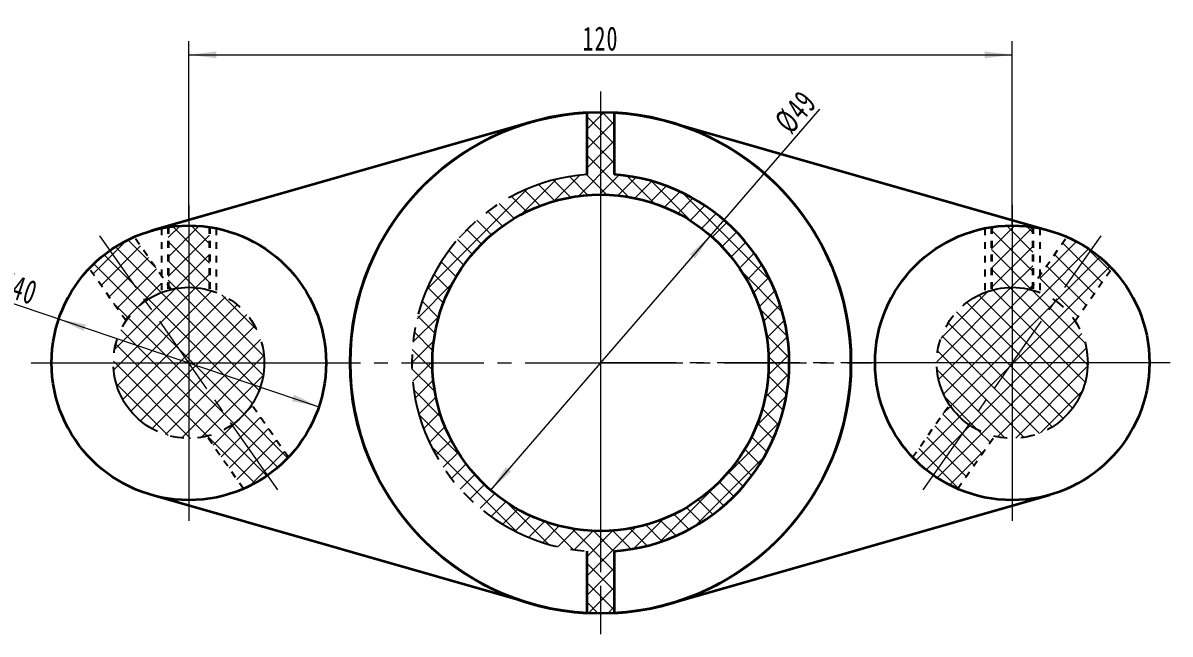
# Model space of a CAD drawing. Header units: millimetres. Extents: x -275 to 145, y -116 to 181.
# Drawn here: x -182.1 to -14.9, y -15 to 74 of the extents above; entities that cross this region are included whole.
import ezdxf

# ---------------------------------------------------------------- set-up
doc = ezdxf.new("R2010")
doc.units = ezdxf.units.MM
for name, pattern in [('双点画线', [22, 12, -2, 2, -2, 2, -2]), ('点画线', [18, 12, -2, 2, -2]), ('虚线', [2, 1, -1])]:
    doc.linetypes.add(name, pattern=pattern)
doc.layers.get('0').update_dxf_attribs({"lineweight": 35})
for name, color, linetype, lineweight in [('中心线层', 1, '点画线', 18), ('剖面线层', 4, 'Continuous', 18), ('尺寸线层', 3, 'Continuous', 18), ('粗实线层', 7, 'Continuous', 35)]:
    doc.layers.add(name, color=color, linetype=linetype, lineweight=lineweight)
doc.styles.add('标准', font='', dxfattribs={"width": 0.667})
doc.styles.get('标准').set_extended_font_data('宋体')
doc.dimstyles.new('标准', dxfattribs={"dimtxt": 3.5, "dimasz": 4, "dimexe": 2, "dimexo": 0, "dimtad": 1, "dimdsep": 46, "dimtxsty": '标准', "dimblk": '_CAXARROW', "dimcen": 0, "dimdle": 6, "dimazin": 2, "dimtfac": 0.7071067811865475, "dimtdec": 3, "dimtmove": 2, "dimatfit": 3, "dimfxl": 0, "dimfrac": 2, "dimtolj": 1, "dimtzin": 0, "dimarcsym": 0})
pattern_1 = [(135, (0, 0), (-1.414213562373095, -1.414213562373095), [])]
pattern_2 = [(45, (0, 0), (-1.414213562373095, 1.414213562373095), [])]

# ---------------------------------------------------------------- blocks, each defined once
blk = doc.blocks.new('*X6')
at = {"layer": '尺寸线层', "linetype": 'Continuous'}
for points in [[(-157.9426997933086, 69.32137594180043), (-153.9426997933086, 69.82137594180043), (-153.9426997933086, 68.82137594180043)], [(-37.94269979330852, 69.32137594180043), (-41.94269979330852, 69.82137594180043), (-41.94269979330852, 68.82137594180043)]]:
    blk.add_hatch(color=0, dxfattribs=at).paths.add_polyline_path(points, flags=0)
at = {"layer": '尺寸线层', "color": 0, "linetype": 'Continuous'}
for p, q in [((-157.9426997933086, 45.26153128277053), (-157.9426997933086, 71.32137594180043)), ((-37.94269979330852, 44.45950923585175), (-37.94269979330852, 71.32137594180043)), ((-157.9426997933086, 69.32137594180043), (-37.94269979330852, 69.32137594180043))]:
    blk.add_line(p, q, dxfattribs=at)
at = {"layer": '尺寸线层', "color": 0, "insert": (-97.94269929330855, 71.66720927513376), "char_height": 3.5, "width": 9.535135555555541, "attachment_point": 5, "line_spacing_factor": 1.150569886022795, "style": '标准'}
blk.add_mtext('\\T1.1;120', dxfattribs=at)
blk = doc.blocks.new('_CAXARROW')
blk.add_hatch(color=0).paths.add_polyline_path([(0, 0), (-1, 0.125), (-1, -0.125)], flags=0)
blk = doc.blocks.new('*X7')
at = {"layer": '尺寸线层', "linetype": 'Continuous'}
for points in [[(-176.8963324148299, 30.84385027063373), (-172.9459973646561, 30.04082287921537), (-173.2652144163952, 29.0931412481393)], [(-138.9890671717872, 18.07516820106981), (-142.6201851702219, 19.82587722356423), (-142.939402221961, 18.87819559248816)]]:
    blk.add_hatch(color=0, dxfattribs=at).paths.add_polyline_path(points, flags=0)
at = {"layer": '尺寸线层', "color": 0, "linetype": 'Continuous'}
blk.add_line((-186.2518431521015, 33.99516022234637), (-138.9890671717872, 18.07516820106981), dxfattribs=at)
at = {"layer": '尺寸线层', "color": 0, "insert": (-183.0964540964252, 35.40763810309904), "char_height": 3.5, "width": 10.15766888888889, "attachment_point": 5, "rotation": 341.38441789162346, "line_spacing_factor": 1.150569886022795, "style": '标准'}
blk.add_mtext('\\T1.1;%%C40', dxfattribs=at)
blk = doc.blocks.new('*X12')
at = {"layer": '尺寸线层', "linetype": 'Continuous'}
for points in [[(-81.92466606438467, 42.99791789083214), (-84.16152037410735, 39.64434027922465), (-84.91819011512696, 40.29813757428277)], [(-113.9607335222327, 5.921100580871361), (-110.9672094714904, 8.620880897420726), (-111.72387921251, 9.274678192478852)]]:
    blk.add_hatch(color=0, dxfattribs=at).paths.add_polyline_path(points, flags=0)
at = {"layer": '尺寸线层', "color": 0, "linetype": 'Continuous'}
blk.add_line((-66.03662009707581, 61.3858857185706), (-113.9607335222327, 5.921100580871361), dxfattribs=at)
at = {"layer": '尺寸线层', "color": 0, "insert": (-69.46766561494913, 61.00299182776597), "char_height": 3.5, "width": 10.13173, "attachment_point": 5, "rotation": 49.17148271139072, "line_spacing_factor": 1.150569886022795, "style": '标准'}
blk.add_mtext('\\T1.1;%%C49', dxfattribs=at)

msp = doc.modelspace()

# ---------------------------------------------------------------- hatches: boundary and pattern name
at = {"layer": '剖面线层'}
h = msp.add_hatch(dxfattribs=at)
h.set_pattern_fill('无图案', color=2, scale=2, angle=135, style=0, pattern_type=0)
h.set_pattern_definition(pattern_1)
edge = h.paths.add_edge_path(flags=0)
edge.add_arc((-97.94269979330856, 24.45950923585169), 27.5000000000001, 121.59400476766501, 180, ccw=False)
edge.add_arc((-97.94269979330831, 24.45950923585043), 27.50000000000131, 94.17064791186209, 121.5940047676641, ccw=False)
edge.add_line((-99.94269979330872, 51.88668553965667), (-99.94269979330855, 60.90467352413557))
edge.add_arc((-97.94269979331156, 24.45950923601508), 36.49999999983672, 89.99999999999591, 93.14106791809832, ccw=False)
edge.add_line((-97.94269979330893, 60.9595092358518), (-97.94269979330852, 48.95950923585176))
edge.add_arc((-97.94269979330869, 24.45950923585179), 24.49999999999997, 89.9999999999996, 180.0000000000002)
edge.add_line((-122.4426997933087, 24.45950923585172), (-125.4426997933087, 24.45950923585176))
edge = h.paths.add_edge_path(flags=0)
edge.add_arc((-97.9426997933087, 24.45950923585176), 24.5, 2.49251632179998e-14, 77.03301974065302)
edge.add_arc((-97.94269979330872, 24.45950923585386), 24.49999999999795, 77.03301974065188, 90.0000000000001)
edge.add_line((-97.94269979330876, 48.95950923585181), (-97.94269979330852, 60.95950923585177))
edge.add_arc((-97.94269979331027, 24.45950923581545), 36.50000000003632, 86.85893208191152, 89.99999999999733, ccw=False)
edge.add_line((-95.94269979330859, 60.90467352413557), (-95.94269979330852, 51.8866855396567))
edge.add_arc((-97.94269979330842, 24.45950923585169), 27.50000000000005, 1.1368683772161603e-13, 85.8293520881387, ccw=False)
edge.add_line((-70.44269979330838, 24.45950923585172), (-73.44269979330872, 24.45950923585175))
edge = h.paths.add_edge_path(flags=0)
edge.add_arc((-97.94269979330869, 24.45950923585168), 24.4999999999999, 270.0000000000005, 326.7664340484299)
edge.add_arc((-97.9426997933082, 24.45950923585159), 24.49999999999944, 326.7664340484294, 360.0000000000004)
edge.add_line((-73.44269979330876, 24.45950923585175), (-70.44269979330836, 24.45950923585175))
edge.add_arc((-97.94269979330846, 24.45950923585188), 27.5000000000001, 274.17064791186135, 359.9999999999998, ccw=False)
edge.add_line((-95.94269979330855, -2.967667067953187), (-95.94269979330853, -11.98565505243209))
edge.add_arc((-97.94269979330984, 24.45950923590279), 36.50000000005104, 270.0000000000021, 273.1410679180866, ccw=False)
edge.add_line((-97.94269979330849, -12.04049076414825), (-97.94269979330853, -0.04049076414821862))
edge = h.paths.add_edge_path(flags=0)
edge.add_arc((-97.94269979330873, 24.45950923585163), 27.49999999999987, 228.1879693373543, 265.8293520881386, ccw=False)
edge.add_arc((-97.94269979330876, 24.45950923585174), 27.49999999999993, 180, 228.1879693373545, ccw=False)
edge.add_line((-125.4426997933087, 24.45950923585176), (-122.4426997933087, 24.45950923585176))
edge.add_arc((-97.94269979330858, 24.4595092358518), 24.50000000000013, 180.0000000000001, 270)
edge.add_line((-97.94269979330858, -0.04049076414831987), (-97.94269979330853, -12.04049076414826))
edge.add_arc((-97.94269979330579, 24.45950923593197), 36.50000000008023, 266.85893208191357, 269.9999999999957, ccw=False)
edge.add_line((-99.94269979330858, -11.98565505243207), (-99.94269979330856, -2.967667067953187))
h = msp.add_hatch(dxfattribs=at)
h.set_pattern_fill('无图案', color=2, scale=2, angle=45, style=0, pattern_type=0)
h.set_pattern_definition(pattern_2)
edge = h.paths.add_edge_path(flags=0)
edge.add_arc((-97.94269979330889, 24.45950923585186), 27.4999999999998, 122.8751855479751, 180.0000000000001, ccw=False)
edge.add_arc((-97.94269979330858, 24.4595092358513), 27.50000000000044, 94.17064791186141, 122.87518554797501, ccw=False)
edge.add_line((-99.94269979330856, 51.8866855396567), (-99.94269979330855, 60.90467352413557))
edge.add_arc((-97.94269979330883, 24.45950923587304), 36.4999999999787, 89.99999999999972, 93.14106791809041, ccw=False)
edge.add_line((-97.94269979330862, 60.95950923585174), (-97.94269979330852, 48.95950923585177))
edge.add_arc((-97.94269979330868, 24.45950923585179), 24.49999999999998, 89.99999999999964, 180.0000000000001)
edge.add_line((-122.4426997933087, 24.45950923585172), (-125.4426997933087, 24.45950923585176))
edge = h.paths.add_edge_path(flags=0)
edge.add_line((-97.94269979330852, 48.95950923585174), (-97.94269979330852, 49.05965749818596))
edge.add_line((-97.94269979330852, 49.05965749818596), (-97.94269979330852, 60.95950923585168))
edge.add_arc((-97.94269979330582, 24.45950923592121), 36.49999999993047, 86.85893208190959, 90.0000000000042, ccw=False)
edge.add_line((-95.94269979330872, 60.90467352413557), (-95.94269979330852, 51.8866855396567))
edge.add_arc((-97.94269979330842, 24.45950923585169), 27.50000000000005, 1.1368683772161603e-13, 85.8293520881387, ccw=False)
edge.add_line((-70.44269979330838, 24.45950923585172), (-73.4426997933087, 24.45950923585175))
edge.add_arc((-97.94269979330873, 24.4595092358517), 24.50000000000003, 1.329342038293321e-13, 89.99999999999937)
edge = h.paths.add_edge_path(flags=0)
edge.add_arc((-97.94269979330875, 24.4595092358516), 24.49999999999989, 270.0000000000002, 342.695524316175)
edge.add_arc((-97.9426997933042, 24.45950923585136), 24.49999999999548, 342.6955243161724, 360.000000000001)
edge.add_line((-73.44269979330872, 24.45950923585175), (-70.44269979330839, 24.45950923585175))
edge.add_arc((-97.94269979330844, 24.45950923585182), 27.50000000000004, 274.1706479118613, 359.99999999999983, ccw=False)
edge.add_line((-95.94269979330855, -2.967667067953187), (-95.94269979330853, -11.98565505243209))
edge.add_arc((-97.94269979330959, 24.45950923588389), 36.50000000003214, 270.00000000000165, 273.1410679180878, ccw=False)
edge.add_line((-97.94269979330852, -12.04049076414826), (-97.94269979330853, -0.04049076414829145))
edge = h.paths.add_edge_path(flags=0)
edge.add_arc((-97.94269979330866, 24.45950923585173), 27.49999999999999, 221.6271026580967, 265.8293520881384, ccw=False)
edge.add_arc((-97.94269979330838, 24.45950923585185), 27.50000000000028, 180, 221.6271026580966, ccw=False)
edge.add_line((-125.4426997933087, 24.45950923585186), (-122.4426997933087, 24.45950923585176))
edge.add_arc((-97.94269979330858, 24.4595092358518), 24.50000000000013, 180.0000000000001, 270)
edge.add_line((-97.94269979330858, -0.04049076414831987), (-97.94269979330853, -12.04049076414823))
edge.add_arc((-97.94269979331158, 24.45950923579243), 36.49999999994066, 266.8589320819103, 270.0000000000048, ccw=False)
edge.add_line((-99.94269979330879, -11.98565505243214), (-99.94269979330856, -2.967667067953187))
h = msp.add_hatch(dxfattribs=at)
h.set_pattern_fill('无图案', color=2, scale=2, angle=45, style=0, pattern_type=0)
h.set_pattern_definition(pattern_2)
edge = h.paths.add_edge_path(flags=0)
edge.add_line((-157.9426997933086, 35.45950923585177), (-157.9426997933086, 40.6365020521798))
edge.add_line((-157.9426997933086, 40.6365020521798), (-157.9426997933086, 44.45950923585188))
edge.add_arc((-157.942699793306, 24.45950923588212), 19.99999999996976, 81.37307344131523, 90.00000000000722, ccw=False)
edge.add_line((-154.9426997933085, 44.23322916913709), (-154.9426997933086, 35.04251448011012))
edge.add_arc((-157.9426997933083, 24.45950923585257), 10.99999999999913, 74.17337986812807, 90.00000000000178)
edge = h.paths.add_edge_path(flags=0)
edge.add_line((-160.9426997933086, 35.71774043854935), (-160.9426997933086, 40.33567507196529))
edge.add_line((-160.9426997933086, 40.33567507196529), (-160.9426997933086, 44.23322916913696))
edge.add_arc((-157.942699793309, 24.45950923586736), 19.99999999998453, 89.99999999999932, 98.62692655868409, ccw=False)
edge.add_line((-157.9426997933087, 44.45950923585188), (-157.9426997933086, 35.45950923585171))
edge.add_arc((-157.9426997933093, 24.45950923585239), 10.99999999999932, 89.999999999996, 103.6763137365428)
edge.add_line((-160.5435011199645, 35.14762564891852), (-160.9426997933086, 35.71774043854936))
edge = h.paths.add_edge_path(flags=0)
edge.add_line((-164.2520405931762, 33.4701817230264), (-167.4795008953058, 38.07947272035651))
edge.add_line((-167.4795008953058, 38.07947272035651), (-169.4142285203324, 40.84255012162976))
edge.add_arc((-157.9426997933129, 24.45950923585963), 19.99999999999119, 113.46304096719311, 125.0000000000125, ccw=False)
edge.add_line((-165.9058483965083, 42.80585122338061), (-161.9426997933086, 37.14588844529283))
edge.add_line((-161.9426997933086, 37.14588844529283), (-161.9426997933086, 34.70646000181137))
edge.add_arc((-157.9426997933124, 24.45950923585894), 10.99999999999192, 111.3236862634927, 125.0000000000437)
edge = h.paths.add_edge_path(flags=0)
edge.add_line((-167.0967174742729, 30.55901415810503), (-171.0987513348929, 36.27451083906945))
edge.add_line((-171.0987513348929, 36.27451083906945), (-172.4590647508192, 38.21723973257097))
edge.add_arc((-157.9426997933184, 24.45950923586467), 19.99999999998397, 125.00000000000821, 136.5369590328334, ccw=False)
edge.add_line((-169.4142285203325, 40.84255012162974), (-164.2520405931762, 33.47018172302641))
edge.add_arc((-157.9426997933121, 24.45950923585512), 10.99999999999526, 125.0000000000339, 146.3236862635462)
edge = h.paths.add_edge_path(flags=0)
edge.add_line((-149.9795511901324, 6.113167248312841), (-154.3527664550859, 12.35876591201631))
edge.add_line((-154.3527664550859, 12.35876591201631), (-155.3418984666787, 13.77139282277879))
edge.add_arc((-157.9426997933076, 24.45950923584893), 10.99999999999701, 283.6763137364047, 304.9999999999133)
edge.add_line((-151.6333589934615, 15.44883674866292), (-146.4711710663053, 8.076468350059494))
edge.add_arc((-157.9426997933093, 24.45950923585321), 20.00000000000168, 293.4630409671224, 304.99999999993753, ccw=False)
edge = h.paths.add_edge_path(flags=0)
edge.add_line((-146.4711710663053, 8.076468350059478), (-149.6803094192845, 12.65959289223081))
edge.add_line((-149.6803094192845, 12.65959289223081), (-151.6333589934614, 15.44883674866281))
edge.add_arc((-157.9426997933085, 24.45950923585123), 10.99999999999952, 304.9999999999101, 326.3236862634039)
edge.add_line((-148.7886821123592, 18.36000431357621), (-143.4263348358155, 10.70177873911402))
edge.add_arc((-157.9426997933017, 24.45950923584313), 19.99999999998909, 304.99999999993594, 316.53695903275724, ccw=False)
h = msp.add_hatch(dxfattribs=at)
h.set_pattern_fill('无图案', color=2, scale=2, angle=135, style=0, pattern_type=0)
h.set_pattern_definition(pattern_1)
edge = h.paths.add_edge_path(flags=0)
edge.add_line((-167.0967174742729, 30.55901415810503), (-171.9413166118644, 37.47781875992749))
edge.add_line((-171.9413166118644, 37.47781875992749), (-172.4590647508192, 38.21723973257097))
edge.add_arc((-157.9426997933144, 24.459509235859), 19.99999999999078, 125.0000000000083, 136.5369590328296, ccw=False)
edge.add_line((-169.4142285203324, 40.84255012162961), (-164.2520405931763, 33.47018172302649))
edge.add_arc((-157.9426997933097, 24.45950923585352), 10.99999999999807, 125.0000000000395, 146.3236862635462)
edge = h.paths.add_edge_path(flags=0)
edge.add_line((-164.2520405931762, 33.47018172302641), (-168.2167455126558, 39.13236715110727))
edge.add_line((-168.2167455126558, 39.13236715110727), (-169.4142285203323, 40.84255012162972))
edge.add_arc((-157.9426997933175, 24.4595092358681), 19.99999999998157, 113.4630409671905, 125.00000000001549, ccw=False)
edge.add_line((-165.9058483965083, 42.8058512233806), (-161.9426997933086, 37.14588844529283))
edge.add_line((-161.9426997933086, 37.14588844529283), (-161.9426997933086, 34.70646000181137))
edge.add_arc((-157.942699793315, 24.45950923586392), 10.99999999998636, 111.3236862634899, 125.0000000000477)
edge = h.paths.add_edge_path(flags=0)
edge.add_line((-146.4711710663052, 8.076468350059367), (-150.9441573347416, 14.46455477351784))
edge.add_line((-150.9441573347416, 14.46455477351784), (-151.6333589934613, 15.44883674866274))
edge.add_arc((-157.9426997933119, 24.45950923585536), 11.00000000000493, 304.9999999999122, 326.3236862633956)
edge.add_line((-148.788682112359, 18.360004313576), (-143.4263348358155, 10.70177873911402))
edge.add_arc((-157.9426997933022, 24.45950923584283), 19.99999999998927, 304.9999999999381, 316.53695903275894, ccw=False)
edge = h.paths.add_edge_path(flags=0)
edge.add_line((-149.9795511901324, 6.113167248312841), (-153.9314838166002, 11.75711195158729))
edge.add_line((-153.9314838166002, 11.75711195158729), (-155.3418984666787, 13.77139282277879))
edge.add_arc((-157.9426997933076, 24.45950923584893), 10.99999999999701, 283.6763137364047, 304.9999999999133)
edge.add_line((-151.6333589934615, 15.44883674866292), (-146.4711710663053, 8.076468350059494))
edge.add_arc((-157.9426997933157, 24.45950923586496), 20.00000000001494, 293.46304096712566, 304.9999999999331, ccw=False)
edge = h.paths.add_edge_path(flags=0)
edge.add_line((-157.9426997933086, 35.45950923585178), (-157.9426997933086, 40.33567507196529))
edge.add_line((-157.9426997933086, 40.33567507196529), (-157.9426997933086, 44.45950923585183))
edge.add_arc((-157.9426997933076, 24.45950923585957), 19.99999999999226, 81.37307344132051, 90.00000000000279, ccw=False)
edge.add_line((-154.9426997933084, 44.23322916913706), (-154.9426997933086, 35.04251448011012))
edge.add_arc((-157.9426997933083, 24.45950923585257), 10.99999999999913, 74.17337986812807, 90.00000000000178)
edge = h.paths.add_edge_path(flags=0)
edge.add_line((-160.9426997933086, 35.71774043854936), (-160.9426997933086, 40.78691554228705))
edge.add_line((-160.9426997933086, 40.78691554228705), (-160.9426997933086, 44.23322916913696))
edge.add_arc((-157.9426997933114, 24.45950923590443), 19.99999999994751, 89.99999999999278, 98.62692655869313, ccw=False)
edge.add_line((-157.9426997933089, 44.45950923585194), (-157.9426997933086, 35.45950923585172))
edge.add_arc((-157.9426997933092, 24.45950923585189), 10.99999999999983, 89.9999999999966, 103.6763137365427)
edge.add_line((-160.5435011199645, 35.14762564891852), (-160.9426997933086, 35.71774043854936))
edge = h.paths.add_edge_path(flags=0)
edge.add_line((-40.94269979330852, 35.04251448011011), (-40.94269979330852, 40.33567507196529))
edge.add_line((-40.94269979330852, 40.33567507196529), (-40.94269979330852, 44.23322916913695))
edge.add_arc((-37.9426997933084, 24.45950923584479), 20.0000000000069, 90.0000000000004, 98.62692655867602, ccw=False)
edge.add_line((-37.94269979330854, 44.4595092358517), (-37.94269979330852, 35.45950923585175))
edge.add_arc((-37.94269979330848, 24.45950923585084), 11.00000000000092, 90.00000000000024, 105.8266201318716)
edge = h.paths.add_edge_path(flags=0)
edge.add_line((-37.94269979330852, 35.45950923585175), (-37.94269979330852, 40.03484809175079))
edge.add_line((-37.94269979330852, 40.03484809175079), (-37.94269979330852, 44.45950923585177))
edge.add_arc((-37.94269979330862, 24.45950923584898), 20.00000000000279, 81.37307344132262, 89.99999999999972, ccw=False)
edge.add_line((-34.94269979330863, 44.23322916913699), (-34.94269979330852, 35.71774043854932))
edge.add_line((-34.94269979330852, 35.71774043854932), (-35.34189846665255, 35.14762564891839))
edge.add_arc((-37.94269979330858, 24.45950923585139), 11.00000000000036, 76.32368626345405, 89.99999999999959)
edge = h.paths.add_edge_path(flags=0)
edge.add_line((-33.94269979330852, 37.14588844529281), (-33.39431770597694, 37.92905923024925))
edge.add_line((-33.39431770597694, 37.92905923024925), (-29.97955119010896, 42.80585122338054))
edge.add_arc((-37.94269979331116, 24.45950923584751), 20.00000000000496, 54.99999999999159, 66.53695903280283, ccw=False)
edge.add_line((-26.471171066285, 40.84255012162973), (-31.63335899344087, 33.47018172302633))
edge.add_arc((-37.94269979330773, 24.45950923585345), 10.99999999999813, 54.99999999995914, 68.67631373650312)
edge.add_line((-33.9426997933086, 34.70646000181138), (-33.94269979330852, 37.14588844529281))
edge = h.paths.add_edge_path(flags=0)
edge.add_line((-31.63335899344086, 33.47018172302634), (-29.66974660676839, 36.27451083906947))
edge.add_line((-29.66974660676839, 36.27451083906947), (-26.47117106628479, 40.84255012162962))
edge.add_arc((-37.94269979330844, 24.45950923585167), 20.00000000000002, 43.46304096717341, 54.99999999999062, ccw=False)
edge.add_line((-23.42633483579764, 38.21723973257072), (-28.78868211234415, 30.55901415810501))
edge.add_arc((-37.94269979330801, 24.45950923585227), 10.99999999999929, 33.67631373645739, 54.99999999996142)
edge = h.paths.add_edge_path(flags=0)
edge.add_line((-52.45906475080157, 10.701778739114), (-50.98286786275543, 12.81000638233805))
edge.add_line((-50.98286786275543, 12.81000638233805), (-47.09671747425799, 18.36000431357613))
edge.add_arc((-37.94269979330819, 24.45950923585203), 11.00000000000042, 213.6763137365984, 235.0000000000908)
edge.add_line((-44.25204059315566, 15.44883674866277), (-49.41422852031174, 8.076468350059542))
edge.add_arc((-37.94269979331504, 24.45950923584471), 19.99999999999047, 223.4630409672453, 235.0000000000656, ccw=False)
edge = h.paths.add_edge_path(flags=0)
edge.add_line((-49.41422852031174, 8.076468350059544), (-46.94233478468261, 11.60669846148002))
edge.add_line((-46.94233478468261, 11.60669846148002), (-44.25204059315568, 15.4488367486628))
edge.add_arc((-37.94269979330882, 24.45950923585059), 10.99999999999887, 235.000000000089, 256.3236862635944)
edge.add_line((-40.54350111993832, 13.77139282277866), (-45.90584839648464, 6.113167248312827))
edge.add_arc((-37.9426997933088, 24.45950923585123), 19.9999999999994, 235.0000000000614, 246.5369590328782, ccw=False)
h = msp.add_hatch(dxfattribs=at)
h.set_pattern_fill('无图案', color=2, scale=2, angle=45, style=0, pattern_type=0)
h.set_pattern_definition(pattern_2)
edge = h.paths.add_edge_path(flags=0)
edge.add_line((-49.41422852031175, 8.076468350059521), (-47.36361742316831, 11.00504450105102))
edge.add_line((-47.36361742316831, 11.00504450105102), (-44.25204059315568, 15.4488367486628))
edge.add_arc((-37.94269979330883, 24.45950923585055), 10.99999999999883, 235.0000000000889, 256.3236862635944)
edge.add_line((-40.54350111993832, 13.77139282277866), (-45.90584839648464, 6.113167248312827))
edge.add_arc((-37.94269979330902, 24.45950923585101), 19.99999999999911, 235.0000000000614, 246.53695903287849, ccw=False)
edge = h.paths.add_edge_path(flags=0)
edge.add_line((-52.45906475080157, 10.701778739114), (-50.98286786275543, 12.81000638233805))
edge.add_line((-50.98286786275543, 12.81000638233805), (-47.09671747425799, 18.36000431357613))
edge.add_arc((-37.94269979330819, 24.45950923585203), 11.00000000000042, 213.6763137365984, 235.0000000000908)
edge.add_line((-44.25204059315566, 15.44883674866277), (-49.41422852031174, 8.076468350059542))
edge.add_arc((-37.94269979331504, 24.45950923584471), 19.99999999999047, 223.4630409672453, 235.0000000000656, ccw=False)
edge = h.paths.add_edge_path(flags=0)
edge.add_line((-33.94269979330852, 37.14588844529282), (-32.8677144078698, 38.68112668078551))
edge.add_line((-32.8677144078698, 38.68112668078551), (-29.97955119010896, 42.80585122338054))
edge.add_arc((-37.94269979330841, 24.45950923585195), 19.99999999999979, 54.99999999999022, 66.53695903280487, ccw=False)
edge.add_line((-26.47117106628481, 40.84255012162966), (-31.63335899344085, 33.47018172302636))
edge.add_arc((-37.94269979330964, 24.45950923584945), 11.00000000000254, 54.99999999996294, 68.67631373650036)
edge.add_line((-33.94269979330841, 34.70646000181129), (-33.94269979330852, 37.14588844529282))
edge = h.paths.add_edge_path(flags=0)
edge.add_line((-31.63335899344086, 33.47018172302635), (-28.61654001055411, 37.778645740142))
edge.add_line((-28.61654001055411, 37.778645740142), (-26.47117106628479, 40.84255012162963))
edge.add_arc((-37.94269979331284, 24.45950923584704), 20.00000000000635, 43.463040967175914, 54.99999999998778, ccw=False)
edge.add_line((-23.42633483579807, 38.21723973257109), (-28.78868211234415, 30.55901415810501))
edge.add_arc((-37.94269979330835, 24.45950923585185), 10.9999999999998, 33.67631373645821, 54.99999999996131)
edge = h.paths.add_edge_path(flags=0)
edge.add_line((-37.94269979330852, 35.45950923585175), (-37.94269979330852, 40.48608856207255))
edge.add_line((-37.94269979330852, 40.48608856207255), (-37.94269979330852, 44.45950923585178))
edge.add_arc((-37.94269979330772, 24.45950923586022), 19.99999999999156, 81.37307344132, 90.00000000000227, ccw=False)
edge.add_line((-34.94269979330853, 44.233229169137), (-34.94269979330852, 35.71774043854932))
edge.add_line((-34.94269979330852, 35.71774043854932), (-35.34189846665255, 35.14762564891839))
edge.add_arc((-37.94269979330858, 24.45950923585139), 11.00000000000036, 76.32368626345405, 89.99999999999959)
edge = h.paths.add_edge_path(flags=0)
edge.add_line((-40.94269979330852, 35.04251448011011), (-40.94269979330852, 39.58360762142902))
edge.add_line((-40.94269979330852, 39.58360762142902), (-40.94269979330852, 44.23322916913695))
edge.add_arc((-37.9426997933085, 24.459509235853), 19.99999999999877, 90, 98.6269265586792, ccw=False)
edge.add_line((-37.94269979330851, 44.45950923585178), (-37.94269979330852, 35.45950923585175))
edge.add_arc((-37.94269979330848, 24.45950923585084), 11.00000000000092, 90.00000000000024, 105.8266201318716)
h = msp.add_hatch(dxfattribs=at)
h.set_pattern_fill('无图案', color=2, scale=2, angle=135, style=0, pattern_type=0)
h.set_pattern_definition(pattern_1)
edge = h.paths.add_edge_path(flags=0)
edge.add_arc((-157.9426997933049, 24.45950923585141), 11.00000000000361, 161.8914324307726, 180.0000000000006, ccw=False)
edge.add_arc((-157.9426997933318, 24.45950923586479), 10.99999999997387, 146.3236862635313, 161.8914324307953, ccw=False)
edge.add_arc((-157.942699793305, 24.45950923584883), 11.00000000000503, 125.00000000004539, 146.3236862635395, ccw=False)
edge.add_line((-164.2520405931766, 33.47018172302685), (-157.9426997933086, 24.45950923582998))
edge.add_line((-157.9426997933086, 24.45950923582998), (-168.9426997933086, 24.45950923585177))
edge = h.paths.add_edge_path(flags=0)
edge.add_line((-157.9426997933188, 24.45950923584459), (-162.759087442551, 31.33802365679951))
edge.add_line((-162.759087442551, 31.33802365679951), (-164.2520405931763, 33.47018172302645))
edge.add_arc((-157.9426997933109, 24.45950923585649), 10.99999999999491, 111.32368626349549, 125.00000000004351, ccw=False)
edge.add_arc((-157.9426997932663, 24.45950923572421), 11.00000000013434, 105.8266201319031, 111.3236862634611, ccw=False)
edge.add_arc((-157.9426997933802, 24.4595092361395), 10.99999999970374, 103.67631373653887, 105.82662013192251, ccw=False)
edge.add_arc((-157.9426997933089, 24.45950923585787), 10.99999999999422, 89.99999999999818, 103.67631373655257, ccw=False)
edge.add_line((-157.9426997933086, 35.4595092358521), (-157.9426997933086, 24.45950923585177))
edge = h.paths.add_edge_path(flags=0)
edge.add_line((-157.9426997933086, 24.45950923585177), (-157.9426997933086, 29.98430224583424))
edge.add_line((-157.9426997933086, 29.98430224583424), (-157.9426997933086, 35.45950923585203))
edge.add_arc((-157.9426997933097, 24.45950923584471), 11.00000000000732, 74.1733798681322, 89.99999999999437, ccw=False)
edge.add_arc((-157.9426997933207, 24.45950923581317), 11.00000000004068, 68.67631373651642, 74.17337986812151, ccw=False)
edge.add_arc((-157.9426997933085, 24.45950923585151), 11.00000000000053, -5.115907697472721e-13, 68.676313736503, ccw=False)
edge.add_line((-146.942699793308, 24.45950923585142), (-157.9426997933238, 24.45950923585177))
edge = h.paths.add_edge_path(flags=0)
edge.add_line((-151.6333589934614, 15.44883674866278), (-156.3345272056439, 22.1628007602571))
edge.add_line((-156.3345272056439, 22.1628007602571), (-157.9426997933086, 24.45950923582998))
edge.add_line((-157.9426997933086, 24.45950923582998), (-146.9426997933086, 24.45950923585177))
edge.add_arc((-157.9426997933099, 24.45950923585201), 11.00000000000125, 326.3236862634102, 359.99999999999875, ccw=False)
edge.add_arc((-157.9426997933033, 24.45950923584666), 10.9999999999928, 304.9999999999017, 326.3236862634144, ccw=False)
edge = h.paths.add_edge_path(flags=0)
edge.add_line((-157.9426997933086, 13.45950923585178), (-157.9426997933086, 19.15453095811204))
edge.add_line((-157.9426997933086, 19.15453095811204), (-157.9426997933086, 24.45950923582998))
edge.add_line((-157.9426997933086, 24.45950923582998), (-151.6333589934615, 15.44883674866295))
edge.add_arc((-157.9426997933066, 24.45950923584662), 10.99999999999449, 283.6763137364028, 304.99999999991576, ccw=False)
edge.add_arc((-157.9426997933078, 24.45950923584153), 10.99999999998982, 269.9999999999957, 283.6763137364149, ccw=False)
edge = h.paths.add_edge_path(flags=0)
edge.add_arc((-157.9426997933083, 24.45950923585251), 11.00000000000049, 204.4501252791112, 269.99999999999966, ccw=False)
edge.add_arc((-157.9426997933112, 24.45950923585139), 10.99999999999744, 179.9999999999996, 204.450125279112, ccw=False)
edge.add_line((-168.9426997933086, 24.45950923585146), (-157.9426997933238, 24.45950923585177))
edge.add_line((-157.9426997933238, 24.45950923585177), (-157.9426997933086, 13.45950923585191))
h = msp.add_hatch(dxfattribs=at)
h.set_pattern_fill('无图案', color=2, scale=2, angle=45, style=0, pattern_type=0)
h.set_pattern_definition(pattern_2)
edge = h.paths.add_edge_path(flags=0)
edge.add_line((-157.9426997933086, 24.45950923585177), (-157.9426997933086, 29.28028354908222))
edge.add_line((-157.9426997933086, 29.28028354908222), (-157.9426997933086, 35.45950923585225))
edge.add_arc((-157.9426997933073, 24.45950923585867), 10.99999999999358, 74.17337986812402, 90.00000000000648, ccw=False)
edge.add_arc((-157.9426997932758, 24.45950923594281), 10.99999999990402, 68.67631373648868, 74.17337986816273, ccw=False)
edge.add_arc((-157.9426997933087, 24.45950923585191), 11.00000000000067, 3.979039320256561e-13, 68.67631373650119, ccw=False)
edge.add_line((-146.942699793308, 24.45950923585199), (-157.9426997933238, 24.45950923585177))
edge = h.paths.add_edge_path(flags=0)
edge.add_line((-157.9426997933188, 24.45950923584459), (-163.0560331912058, 31.76210613585189))
edge.add_line((-163.0560331912058, 31.76210613585189), (-164.2520405931763, 33.47018172302644))
edge.add_arc((-157.9426997933035, 24.45950923584308), 11.00000000001008, 111.3236862635062, 125.00000000003459, ccw=False)
edge.add_arc((-157.9426997932784, 24.45950923576288), 11.00000000009393, 105.82662013189741, 111.32368626347619, ccw=False)
edge.add_arc((-157.942699793651, 24.45950923717598), 10.99999999863279, 103.67631373644451, 105.82662013203779, ccw=False)
edge.add_arc((-157.9426997933102, 24.45950923586707), 10.99999999998517, 89.99999999999199, 103.67631373655729, ccw=False)
edge.add_line((-157.9426997933086, 35.45950923585224), (-157.9426997933086, 24.45950923585177))
edge = h.paths.add_edge_path(flags=0)
edge.add_arc((-157.9426997933117, 24.45950923585257), 10.99999999999685, 155.3079330430373, 180.0000000000007, ccw=False)
edge.add_arc((-157.9426997933098, 24.45950923585411), 10.99999999999791, 146.3236862635485, 155.3079330430487, ccw=False)
edge.add_arc((-157.9426997933121, 24.45950923585609), 10.99999999999494, 125.0000000000372, 146.3236862635506, ccw=False)
edge.add_line((-164.2520405931765, 33.47018172302676), (-157.9426997933086, 24.45950923583001))
edge.add_line((-157.9426997933086, 24.45950923583001), (-168.9426997933086, 24.45950923585177))
edge = h.paths.add_edge_path(flags=0)
edge.add_arc((-157.9426997933084, 24.45950923585173), 11.00000000000018, 208.9954171041, 269.9999999999987, ccw=False)
edge.add_arc((-157.9426997933134, 24.45950923585054), 10.99999999999523, 179.9999999999991, 208.9954171041072, ccw=False)
edge.add_line((-168.9426997933086, 24.45950923585071), (-157.9426997933238, 24.45950923585177))
edge.add_line((-157.9426997933238, 24.45950923585177), (-157.9426997933086, 13.4595092358517))
edge = h.paths.add_edge_path(flags=0)
edge.add_line((-157.9426997933086, 13.45950923585171), (-157.9426997933086, 19.12737296684267))
edge.add_line((-157.9426997933086, 19.12737296684267), (-157.9426997933086, 24.45950923582998))
edge.add_line((-157.9426997933086, 24.45950923582998), (-151.6333589934614, 15.44883674866286))
edge.add_arc((-157.942699793312, 24.45950923585873), 11.00000000000761, 283.67631373641495, 304.9999999999027, ccw=False)
edge.add_arc((-157.9426997933063, 24.45950923582949), 10.99999999997785, 269.99999999998766, 283.676313736422, ccw=False)
edge = h.paths.add_edge_path(flags=0)
edge.add_line((-151.6333589934613, 15.44883674866274), (-155.7889076773273, 21.38357531845146))
edge.add_line((-155.7889076773273, 21.38357531845146), (-157.9426997933086, 24.45950923582998))
edge.add_line((-157.9426997933086, 24.45950923582998), (-146.9426997933085, 24.45950923585177))
edge.add_arc((-157.9426997933121, 24.45950923585286), 11.00000000000358, 326.32368626341014, 359.9999999999943, ccw=False)
edge.add_arc((-157.9426997933087, 24.4595092358516), 11, 304.9999999999098, 326.3236862634056, ccw=False)
h = msp.add_hatch(dxfattribs=at)
h.set_pattern_fill('无图案', color=2, scale=2, angle=135, style=0, pattern_type=0)
h.set_pattern_definition(pattern_1)
edge = h.paths.add_edge_path(flags=0)
edge.add_arc((-37.94269979330801, 24.45950923585156), 11.00000000000054, 152.6926760039707, 180.0000000000001, ccw=False)
edge.add_arc((-37.94269979330865, 24.4595092358519), 10.99999999999982, 111.32368626349859, 152.6926760039708, ccw=False)
edge.add_arc((-37.94269979330792, 24.45950923585048), 11.0000000000014, 105.8266201318736, 111.3236862634995, ccw=False)
edge.add_arc((-37.94269979330874, 24.45950923585297), 10.99999999999879, 89.99999999999909, 105.826620131873, ccw=False)
edge.add_line((-37.94269979330856, 35.45950923585175), (-37.94269979330852, 24.45950923582993))
edge.add_line((-37.94269979330852, 24.45950923582993), (-48.94269979330853, 24.45950923585175))
edge = h.paths.add_edge_path(flags=0)
edge.add_line((-37.94269979330852, 24.45950923582993), (-37.94269979330852, 32.04622050605452))
edge.add_line((-37.94269979330852, 32.04622050605452), (-37.94269979330852, 35.45950923585175))
edge.add_arc((-37.94269979330884, 24.45950923584932), 11.00000000000244, 76.32368626345573, 89.9999999999983, ccw=False)
edge.add_arc((-37.94269979332015, 24.4595092358076), 11.00000000004565, 74.17337986813209, 76.32368626344982, ccw=False)
edge.add_arc((-37.94269979330535, 24.45950923586108), 10.99999999999016, 68.67631373649982, 74.17337986813021, ccw=False)
edge.add_arc((-37.94269979330991, 24.45950923584947), 11.00000000000262, 54.999999999962085, 68.67631373649971, ccw=False)
edge.add_line((-31.63335899344095, 33.47018172302637), (-37.94269979330852, 24.45950923582993))
edge = h.paths.add_edge_path(flags=0)
edge.add_line((-37.94269979329324, 24.45950923585175), (-35.48578747697389, 27.96834366314678))
edge.add_line((-35.48578747697389, 27.96834366314678), (-31.63335899344085, 33.47018172302635))
edge.add_arc((-37.94269979330829, 24.45950923585193), 10.99999999999972, 33.67631373645838, 54.99999999996129, ccw=False)
edge.add_arc((-37.94269979330859, 24.45950923585175), 11.00000000000007, 1.1368683772161603e-13, 33.67631373645838, ccw=False)
edge.add_line((-26.94269979330852, 24.45950923585177), (-37.94269979329324, 24.45950923585175))
edge = h.paths.add_edge_path(flags=0)
edge.add_line((-37.94269979330852, 13.45950923585176), (-37.94269979330852, 21.35015009842766))
edge.add_line((-37.94269979330852, 21.35015009842766), (-37.94269979330852, 24.45950923582993))
edge.add_line((-37.94269979330852, 24.45950923582993), (-26.94269979330851, 24.45950923585175))
edge.add_arc((-37.94269979330853, 24.45950923585178), 11.00000000000002, 270.0000000000002, 359.9999999999999, ccw=False)
edge = h.paths.add_edge_path(flags=0)
edge.add_line((-44.25204059315568, 15.4488367486628), (-41.89864541836752, 18.80983337661627))
edge.add_line((-41.89864541836752, 18.80983337661627), (-37.94269979329324, 24.45950923585176))
edge.add_line((-37.94269979329324, 24.45950923585176), (-37.94269979330852, 13.45950923585175))
edge.add_arc((-37.94269979330848, 24.45950923585182), 11.00000000000006, 256.3236862635939, 269.9999999999998, ccw=False)
edge.add_arc((-37.94269979330874, 24.45950923585138), 10.99999999999957, 235.0000000000902, 256.3236862635947, ccw=False)
edge = h.paths.add_edge_path(flags=0)
edge.add_arc((-37.942699793309, 24.45950923585159), 10.9999999999995, 196.4195645015912, 213.6763137365982, ccw=False)
edge.add_arc((-37.94269979330812, 24.45950923585183), 11.00000000000041, 180.0000000000002, 196.4195645015911, ccw=False)
edge.add_line((-48.94269979330853, 24.45950923585179), (-37.94269979329324, 24.45950923585175))
edge.add_line((-37.94269979329324, 24.45950923585175), (-44.25204059315568, 15.4488367486628))
edge.add_arc((-37.9426997933079, 24.45950923585243), 11.00000000000091, 213.676313736599, 235.0000000000906, ccw=False)
h = msp.add_hatch(dxfattribs=at)
h.set_pattern_fill('无图案', color=2, scale=2, angle=45, style=0, pattern_type=0)
h.set_pattern_definition(pattern_2)
edge = h.paths.add_edge_path(flags=0)
edge.add_arc((-37.94269979330897, 24.4595092358519), 10.99999999999954, 152.6926760039687, 180.0000000000002, ccw=False)
edge.add_arc((-37.94269979330839, 24.4595092358516), 11.00000000000019, 111.32368626349859, 152.6926760039687, ccw=False)
edge.add_arc((-37.94269979331077, 24.45950923585887), 10.99999999999255, 105.8266201318715, 111.3236862635008, ccw=False)
edge.add_arc((-37.94269979330851, 24.45950923585149), 11.00000000000026, 90.00000000000023, 105.8266201318724, ccw=False)
edge.add_line((-37.94269979330855, 35.45950923585175), (-37.94269979330852, 24.45950923582993))
edge.add_line((-37.94269979330852, 24.45950923582993), (-48.94269979330853, 24.45950923585175))
edge = h.paths.add_edge_path(flags=0)
edge.add_line((-37.94269979330852, 24.45950923582993), (-37.94269979330852, 31.01003868531562))
edge.add_line((-37.94269979330852, 31.01003868531562), (-37.94269979330852, 35.45950923585177))
edge.add_arc((-37.94269979330851, 24.45950923585238), 10.99999999999939, 76.32368626345311, 90.00000000000011, ccw=False)
edge.add_arc((-37.94269979329694, 24.45950923589663), 10.99999999995366, 74.1733798681222, 76.3236862634572, ccw=False)
edge.add_arc((-37.94269979331199, 24.45950923584158), 11.00000000001072, 68.6763137365046, 74.17337986812498, ccw=False)
edge.add_arc((-37.94269979330922, 24.45950923585048), 11.00000000000142, 54.999999999961915, 68.67631373650119, ccw=False)
edge.add_line((-31.63335899344089, 33.47018172302636), (-37.94269979330852, 24.45950923582993))
edge = h.paths.add_edge_path(flags=0)
edge.add_line((-37.94269979329324, 24.45950923585175), (-35.14642090708266, 28.45300935349233))
edge.add_line((-35.14642090708266, 28.45300935349233), (-31.63335899344086, 33.47018172302634))
edge.add_arc((-37.9426997933091, 24.45950923585123), 11.00000000000075, 33.676313736456905, 54.999999999959925, ccw=False)
edge.add_arc((-37.94269979330824, 24.45950923585181), 10.99999999999972, -1.1368683772161603e-13, 33.67631373645679, ccw=False)
edge.add_line((-26.94269979330853, 24.4595092358518), (-37.94269979329324, 24.45950923585175))
edge = h.paths.add_edge_path(flags=0)
edge.add_line((-37.94269979330852, 13.45950923585174), (-37.94269979330852, 21.53398880855871))
edge.add_line((-37.94269979330852, 21.53398880855871), (-37.94269979330852, 24.45950923582993))
edge.add_line((-37.94269979330852, 24.45950923582993), (-26.9426997933085, 24.45950923585175))
edge.add_arc((-37.94269979330851, 24.45950923585174), 11.00000000000001, -90, 1.1368683772161603e-13, ccw=False)
edge = h.paths.add_edge_path(flags=0)
edge.add_line((-44.25204059315569, 15.44883674866279), (-42.51886708058262, 17.92406504598464))
edge.add_line((-42.51886708058262, 17.92406504598464), (-37.94269979329324, 24.45950923585175))
edge.add_line((-37.94269979329324, 24.45950923585175), (-37.94269979330852, 13.45950923585176))
edge.add_arc((-37.94269979330874, 24.45950923585059), 10.99999999999883, 256.3236862635936, 270.00000000000114, ccw=False)
edge.add_arc((-37.94269979330871, 24.45950923585126), 10.99999999999948, 235.00000000008902, 256.3236862635943, ccw=False)
edge = h.paths.add_edge_path(flags=0)
edge.add_arc((-37.94269979330509, 24.45950923585357), 11.00000000000385, 200.3650424768706, 213.6763137365959, ccw=False)
edge.add_arc((-37.94269979330745, 24.4595092358519), 11.00000000000105, 180.0000000000004, 200.3650424768667, ccw=False)
edge.add_line((-48.94269979330851, 24.45950923585182), (-37.94269979329324, 24.45950923585175))
edge.add_line((-37.94269979329324, 24.45950923585175), (-44.25204059315569, 15.44883674866279))
edge.add_arc((-37.94269979330818, 24.459509235852), 11.00000000000041, 213.6763137365988, 235.0000000000905, ccw=False)

# ---------------------------------------------------------------- linework, layer by layer
at = {"layer": '中心线层'}
for p, q in [((-97.94269979330852, 63.95950923585175), (-97.94269979330853, -15.04049076414825)), ((-97.94269979330855, 63.95950923585175), (-97.94269979330856, -15.04049076414824)), ((-97.9426997933087, 63.95950923585171), (-97.94269979330872, -15.04049076414821)), ((-97.94269979330852, 54.95950923585175), (-97.94269979330853, -6.040490764148245)), ((-97.94269979330856, 54.95950923585175), (-97.94269979330856, -6.040490764148244)), ((-97.9426997933087, 51.95950923585175), (-97.9426997933087, -3.040490764148249)), ((-157.9426997933086, 47.45950923585176), (-157.9426997933086, 1.459509235851772)), ((-37.94269979330852, 47.45950923585175), (-37.94269979330852, 1.459509235851755)), ((-144.982213703922, 5.95001686084567), (-170.9031858827157, 42.96900161084351)), ((-50.90318588269513, 5.950016860845658), (-24.98221370390141, 42.9690016108435)), ((-157.9426997933086, 38.45950923585176), (-157.9426997933086, 10.45950923585177)), ((-37.94269979330852, 38.45950923585175), (-37.94269979330852, 10.45950923585175)), ((-180.9426997933086, 24.45950923585178), (-97.94269979330856, 24.45950923585175)), ((-171.9426997933086, 24.45950923585177), (-143.9426997933086, 24.45950923585177)), ((-14.94269979330852, 24.45950923585175), (-97.94269979330852, 24.45950923585175)), ((-97.94269979330856, 24.45950923585175), (-58.44269979330852, 24.45950923585175)), ((-97.94269979330856, 24.45950923585175), (-67.44269979330852, 24.45950923585175)), ((-97.94269979330856, 24.45950923585175), (-70.4426997933087, 24.45950923585175)), ((-97.94269979330856, 24.45950923585175), (-58.44269979330874, 24.45950923585175)), ((-23.94269979330852, 24.45950923585175), (-51.94269979330852, 24.45950923585175))]:
    msp.add_line(p, q, dxfattribs=at)
at = {"layer": '粗实线层'}
for p, q in [((-99.94269979330855, 60.90467352413557), (-99.94269979330856, 51.88668553965669)), ((-95.94269979330852, 60.90467352413557), (-95.94269979330852, 51.8866855396567)), ((-108.0844355303333, 59.52224153440994), (-163.4426459751476, 43.68840915230236)), ((-87.80096405628382, 59.52224153440994), (-32.44275361146944, 43.68840915230234)), ((-108.0844355303333, -10.60322306270643), (-163.4426459751477, 5.230609319401186)), ((-87.80096405628382, -10.60322306270643), (-32.44275361146944, 5.230609319401168)), ((-99.94269979330856, -2.967667067953186), (-99.94269979330856, -11.98565505243209)), ((-95.94269979330853, -2.967667067953187), (-95.94269979330853, -11.98565505243209))]:
    msp.add_line(p, q, dxfattribs=at)
at = {"layer": '粗实线层', "linetype": '虚线', "lineweight": -2}
for p, q in [((-161.9426997933086, 44.0554271781172), (-161.9426997933086, 34.70646000181137)), ((-153.9426997933086, 44.05542717811719), (-153.9426997933086, 34.70646000181137)), ((-41.94269979330852, 44.05542717811718), (-41.94269979330852, 34.70646000181136)), ((-33.94269979330852, 44.05542717811718), (-33.94269979330852, 34.70646000181136)), ((-160.5435011199645, 35.14762564891841), (-165.9058483965081, 42.80585122338055)), ((-35.34189846665255, 35.14762564891839), (-29.97955119010896, 42.80585122338054)), ((-167.0967174742729, 30.55901415810503), (-172.4590647508192, 38.21723973257097)), ((-28.78868211234415, 30.55901415810501), (-23.42633483579789, 38.21723973257095)), ((-143.4263348358155, 10.70177873911402), (-148.7886821123591, 18.36000431357614)), ((-52.45906475080157, 10.701778739114), (-47.09671747425799, 18.36000431357613)), ((-149.9795511901324, 6.113167248312841), (-155.3418984666787, 13.77139282277879)), ((-45.90584839648464, 6.113167248312827), (-40.54350111993838, 13.77139282277877))]:
    msp.add_line(p, q, dxfattribs=at)
at = {"layer": '粗实线层', "linetype": '虚线'}
for p, q in [((-160.9426997933086, 44.23322916913696), (-160.9426997933086, 35.04251448011013)), ((-154.9426997933086, 44.23322916913695), (-154.9426997933086, 35.04251448011012)), ((-40.94269979330852, 44.23322916913695), (-40.94269979330852, 35.04251448011011)), ((-34.94269979330852, 44.23322916913695), (-34.94269979330852, 35.04251448011011))]:
    msp.add_line(p, q, dxfattribs=at)
at = {"layer": '粗实线层'}
for centre, radius in [((-97.9426997933087, 24.45950923585175), 36.49999999999996), ((-97.9426997933087, 24.45950923585175), 24.5), ((-157.9426997933086, 24.45950923585177), 20), ((-37.94269979330852, 24.45950923585175), 20)]:
    msp.add_circle(centre, radius, dxfattribs=at)
at = {"layer": '粗实线层', "linetype": '双点画线', "lineweight": -2}
for centre in [(-157.9426997933086, 24.45950923585177), (-37.94269979330852, 24.45950923585175)]:
    msp.add_circle(centre, 11, dxfattribs=at)
at = {"layer": '粗实线层'}
for centre, radius, start, end in [((-97.94269979330868, 24.45950923585174), 36.49999999999999, 93.14106791808874, 266.8589320819114), ((-97.9426997933084, 24.45950923585175), 36.49999999999999, 273.1410679180885, 86.85893208191119), ((-97.94269979330838, 24.45950923585175), 27.49999999999998, 274.1706479118612, 85.82935208813863)]:
    msp.add_arc(centre, radius, start, end, dxfattribs=at)
at = {"layer": '粗实线层', "linetype": '双点画线', "lineweight": -2}
msp.add_arc((-97.9426997933087, 24.45950923585175), 27.49999999999998, 94.17064791186134, 265.8293520881387, dxfattribs=at)

# ---------------------------------------------------------------- dimensions: what is measured, and where the dimension line sits
at = {"layer": '尺寸线层'}
dim = msp.add_linear_dim(base=(-37.94269979330852, 69.32137594180043), p1=(-157.9426997933086, 45.26153128277053), p2=(-37.94269979330852, 44.45950923585175), dimstyle='标准', override={"dimsah": 1, "dimtfill": 1, "dimtzin": 0}, dxfattribs=at)
dim.commit()
dim.dimension.update_dxf_attribs({"geometry": '*X6', "text_midpoint": (-97.94269929330855, 71.66720927513376)})
for p1, p2, picture, middle in [((-113.9607335222327, 5.921100580871361), (-81.92466606438467, 42.99791789083214), '*X12', (-67.69264451414062, 59.46929233977546)), ((-138.9890671717872, 18.07516820106981), (-176.8963324148299, 30.84385027063373), '*X7', (-183.8452840969632, 33.18453494353307))]:
    dim = msp.add_diameter_dim_2p(p1=p1, p2=p2, dimstyle='标准', override={"dimpost": '%%C<>', "dimsah": 1, "dimtfill": 1, "dimtzin": 0}, dxfattribs=at)
    dim.commit()
    dim.dimension.update_dxf_attribs({"geometry": picture, "text_midpoint": middle, "dimtype": 163})

doc.saveas('drawing.dxf')
